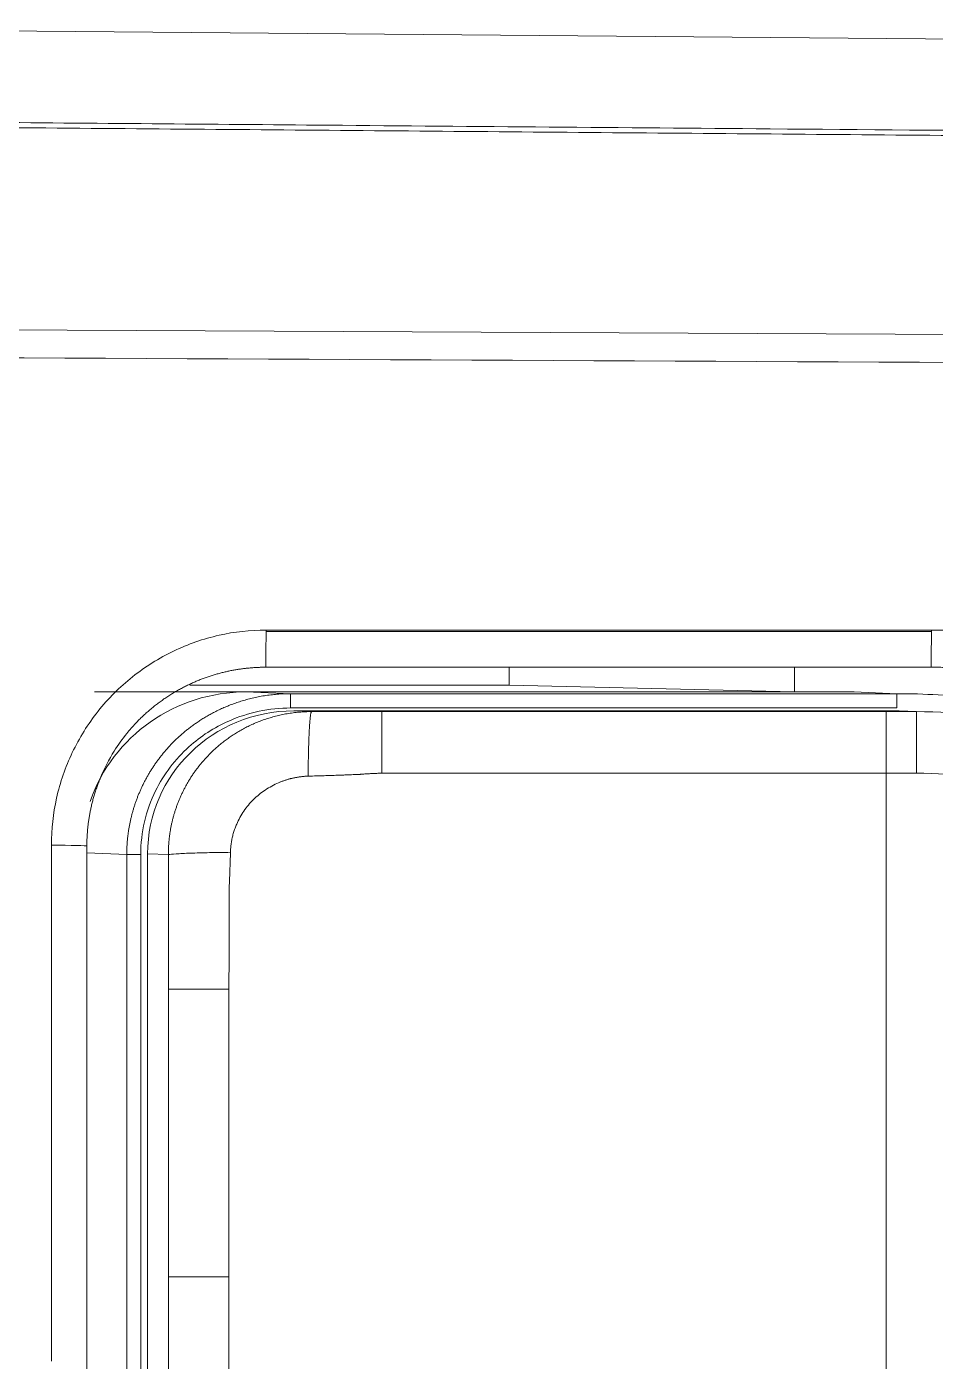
# Model space of a CAD drawing. Header units: millimetres. Extents: x 14183 to 14777, y -4239 to -3399.
# Drawn here: x 14382.534 to 14385.709, y -3481.862 to -3477.199 of the extents above; entities that cross this region are included whole.
import ezdxf

# ---------------------------------------------------------------- set-up
doc = ezdxf.new("R2010")
doc.units = ezdxf.units.MM
doc.header["$LTSCALE"] = 0.1
doc.layers.get('0').update_dxf_attribs({"lineweight": 15})

msp = doc.modelspace()

# ---------------------------------------------------------------- linework, layer by layer
at = {"linetype": 'Continuous', "lineweight": 18, "extrusion": (-1.22465e-16, -1, 0)}
for p, q in [((14390.9568, -3477.2877), (14380.8195, -3477.1992)), ((14385.6945, -3479.4373), (14383.3695, -3479.4373)), ((14384.2198, -3479.4998), (14384.2198, -3479.4373)), ((14385.2174, -3479.4373), (14385.2174, -3479.5233)), ((14383.1042, -3479.4998), (14384.2198, -3479.4998)), ((14385.2174, -3479.5233), (14384.2198, -3479.4998)), ((14382.7712, -3479.5233), (14383.3014, -3479.5233)), ((14383.3014, -3479.5233), (14385.2174, -3479.5233)), ((14385.426, -3479.5233), (14385.2174, -3479.5233)), ((14385.5749, -3479.5296), (14385.426, -3479.5233)), ((14385.5828, -3479.5898), (14383.4678, -3479.5898)), ((14385.6437, -3479.5923), (14385.5828, -3479.5898)), ((14382.7445, -3480.0623), (14382.7445, -3483.6623)), ((14382.9567, -3480.0888), (14382.9567, -3483.6357))]:
    msp.add_line(p, q, dxfattribs=at)
at = {"linetype": 'Continuous', "lineweight": 13, "extrusion": (-1.22465e-16, -1, 0)}
for p, q in [((14380.8195, -3478.25), (14389.9312, -3478.2944)), ((14385.6956, -3479.3123), (14383.3706, -3479.3123)), ((14383.3014, -3479.5233), (14383.4567, -3479.5296)), ((14385.5749, -3479.5296), (14383.4567, -3479.5296)), ((14383.4567, -3479.5796), (14383.4567, -3479.5296)), ((14383.4567, -3479.5796), (14385.5749, -3479.5796)), ((14383.4678, -3479.5898), (14383.5298, -3479.5923)), ((14382.6206, -3480.0589), (14382.6206, -3481.8623)), ((14382.884, -3480.0911), (14382.7445, -3480.0855)), ((14382.884, -3480.0911), (14382.9328, -3480.0911)), ((14382.884, -3480.0911), (14382.884, -3483.6334)), ((14382.9328, -3483.6334), (14382.9328, -3480.0911)), ((14383.0294, -3480.0917), (14382.9567, -3480.0888)), ((14383.0299, -3480.5625), (14383.0299, -3481.5673))]:
    msp.add_line(p, q, dxfattribs=at)
at = {"linetype": 'Continuous', "lineweight": 13}
for start_param, end_param in [(0, 1.570796), (1.570796, 1.609037)]:
    msp.add_ellipse((14383.3695, -3479.3123), major_axis=(0, -0.125), ratio=0.008733, start_param=start_param, end_param=end_param, dxfattribs=at)
at = {"linetype": 'Continuous', "lineweight": 18}
for centre, major_axis, ratio, start_param, end_param in [((14385.6945, -3479.3123), (0, 0.125), 0.008733, 4.712389, 4.750122), ((14383.3025, -3480.0858), (0.5757, -0.0232), 0.976259, 1.611995, 2.857135), ((14382.6195, -3480.0623), (0.125, 0), 0.026623, 0, 1.56207)]:
    msp.add_ellipse(centre, major_axis=major_axis, ratio=ratio, start_param=start_param, end_param=end_param, dxfattribs=at)
at = {"linetype": 'Continuous', "lineweight": 18, "extrusion": (0, 0, -1)}
msp.add_ellipse((14383.4688, -3480.0898), major_axis=(0.5117, -0.0206), ratio=0.976259, start_param=3.102324, end_param=4.67119, dxfattribs=at)
at = {"linetype": 'Continuous', "lineweight": 18}
for points, knots in [([(14380.8195, -3477.5205), (14381.0239, -3477.5222), (14381.5362, -3477.5264), (14382.4594, -3477.5341), (14383.6924, -3477.5443), (14385.2681, -3477.5573), (14387.2198, -3477.5734), (14389.1615, -3477.5894), (14390.4527, -3477.6001), (14390.9568, -3477.6043)], [0, 0, 0, 0, 0.060512, 0.151583, 0.273211, 0.425399, 0.61789, 0.850803, 1, 1, 1, 1]), ([(14383.3695, -3479.4373), (14383.3674, -3479.4373), (14383.3632, -3479.4373), (14383.3568, -3479.4374), (14383.3504, -3479.4375), (14383.344, -3479.4378), (14383.3376, -3479.4381), (14383.3311, -3479.4384), (14383.3246, -3479.4389), (14383.3181, -3479.4394), (14383.3115, -3479.4399), (14383.305, -3479.4406), (14383.2983, -3479.4413), (14383.2917, -3479.4421), (14383.285, -3479.443), (14383.2783, -3479.4439), (14383.2716, -3479.445), (14383.2649, -3479.4461), (14383.2581, -3479.4473), (14383.2513, -3479.4485), (14383.2445, -3479.4499), (14383.2377, -3479.4513), (14383.2309, -3479.4528), (14383.224, -3479.4544), (14383.2172, -3479.4561), (14383.2103, -3479.4579), (14383.2034, -3479.4597), (14383.1965, -3479.4617), (14383.1896, -3479.4637), (14383.1826, -3479.4658), (14383.1757, -3479.4681), (14383.1687, -3479.4704), (14383.1618, -3479.4728), (14383.1548, -3479.4753), (14383.1479, -3479.4778), (14383.1409, -3479.4805), (14383.134, -3479.4833), (14383.127, -3479.4862), (14383.1201, -3479.4892), (14383.1131, -3479.4922), (14383.1062, -3479.4954), (14383.0993, -3479.4987), (14383.0923, -3479.5021), (14383.0854, -3479.5055), (14383.0785, -3479.5091), (14383.0716, -3479.5128), (14383.0648, -3479.5166), (14383.0579, -3479.5204), (14383.0511, -3479.5244), (14383.0443, -3479.5285), (14383.0375, -3479.5327), (14383.0307, -3479.537), (14383.024, -3479.5414), (14383.0173, -3479.5459), (14383.0106, -3479.5505), (14383.004, -3479.5553), (14382.9974, -3479.5601), (14382.9908, -3479.565), (14382.9842, -3479.5701), (14382.9778, -3479.5752), (14382.9713, -3479.5805), (14382.9649, -3479.5859), (14382.9585, -3479.5913), (14382.9522, -3479.5969), (14382.9459, -3479.6026), (14382.9397, -3479.6084), (14382.9336, -3479.6143), (14382.9252, -3479.6226), (14382.9082, -3479.6401), (14382.8773, -3479.6755), (14382.8331, -3479.7372), (14382.8028, -3479.7959), (14382.7858, -3479.8386), (14382.7801, -3479.8542), (14382.7749, -3479.8696), (14382.7701, -3479.8848), (14382.7659, -3479.8998), (14382.7621, -3479.9147), (14382.7587, -3479.9294), (14382.7557, -3479.9438), (14382.7532, -3479.958), (14382.751, -3479.972), (14382.7491, -3479.9857), (14382.7476, -3479.9991), (14382.7464, -3480.0123), (14382.7455, -3480.0252), (14382.7449, -3480.0378), (14382.7445, -3480.0501), (14382.7445, -3480.0583), (14382.7445, -3480.0623)], [0, 0, 0, 0, 0.006421, 0.012878, 0.01937, 0.025898, 0.032462, 0.039061, 0.045695, 0.052365, 0.05907, 0.065812, 0.072588, 0.0794, 0.086248, 0.093131, 0.10005, 0.107004, 0.113994, 0.121019, 0.12808, 0.135177, 0.142309, 0.149477, 0.15668, 0.163918, 0.171193, 0.178503, 0.185848, 0.193229, 0.200645, 0.208098, 0.215585, 0.223108, 0.230667, 0.238262, 0.245892, 0.253557, 0.261258, 0.268995, 0.276767, 0.284575, 0.292418, 0.300297, 0.308212, 0.316162, 0.324148, 0.332169, 0.340226, 0.348318, 0.356446, 0.36461, 0.372809, 0.381044, 0.389314, 0.39762, 0.405962, 0.414339, 0.422752, 0.4312, 0.439684, 0.448204, 0.456759, 0.465349, 0.473976, 0.482638, 0.491335, 0.500068, 0.518432, 0.566219, 0.643404, 0.749947, 0.767116, 0.783978, 0.800532, 0.816779, 0.832718, 0.84835, 0.863674, 0.878691, 0.8934, 0.907801, 0.921895, 0.935681, 0.94916, 0.962331, 0.975195, 0.987751, 1, 1, 1, 1]), ([(14388.0602, -3481.3293), (14388.0588, -3481.3234), (14388.0429, -3481.2538), (14388.006, -3481.1204), (14387.9519, -3480.9727), (14387.9011, -3480.8553), (14387.8545, -3480.7576), (14387.7867, -3480.6328), (14387.693, -3480.4843), (14387.5676, -3480.3166), (14387.4346, -3480.1695), (14387.3083, -3480.0505), (14387.2046, -3479.9633), (14387.1015, -3479.8858), (14387, -3479.8175), (14386.9009, -3479.7576), (14386.8049, -3479.7056), (14386.7127, -3479.6606), (14386.6445, -3479.6308), (14386.5996, -3479.6125), (14386.5768, -3479.6034), (14386.5539, -3479.5946), (14386.5309, -3479.586), (14386.5079, -3479.5777), (14386.4848, -3479.5696), (14386.4617, -3479.5618), (14386.4386, -3479.5542), (14386.4155, -3479.5469), (14386.3923, -3479.5398), (14386.369, -3479.5329), (14386.3458, -3479.5263), (14386.3225, -3479.52), (14386.2992, -3479.5138), (14386.2759, -3479.508), (14386.2526, -3479.5023), (14386.2293, -3479.4969), (14386.2059, -3479.4918), (14386.1825, -3479.4868), (14386.1592, -3479.4822), (14386.1358, -3479.4777), (14386.1125, -3479.4735), (14386.0891, -3479.4695), (14386.0657, -3479.4658), (14386.0424, -3479.4623), (14386.019, -3479.459), (14385.9957, -3479.456), (14385.9724, -3479.4532), (14385.9491, -3479.4506), (14385.9258, -3479.4483), (14385.9025, -3479.4462), (14385.8793, -3479.4443), (14385.8561, -3479.4426), (14385.8329, -3479.4412), (14385.8097, -3479.44), (14385.7866, -3479.439), (14385.7635, -3479.4382), (14385.7405, -3479.4377), (14385.7175, -3479.4373), (14385.7021, -3479.4373), (14385.6945, -3479.4373)], [0, 0, 0, 0, 0.005596, 0.065412, 0.126836, 0.149641, 0.18273, 0.226099, 0.279748, 0.343673, 0.417871, 0.461291, 0.502701, 0.5421, 0.579489, 0.614866, 0.648233, 0.679589, 0.708935, 0.716466, 0.723984, 0.731489, 0.73898, 0.746459, 0.753925, 0.761378, 0.768817, 0.776244, 0.783657, 0.791058, 0.798445, 0.80582, 0.813181, 0.820529, 0.827865, 0.835187, 0.842496, 0.849792, 0.857075, 0.864345, 0.871602, 0.878846, 0.886077, 0.893295, 0.9005, 0.907692, 0.914871, 0.922036, 0.929189, 0.936329, 0.943455, 0.950569, 0.95767, 0.964757, 0.971832, 0.978893, 0.985942, 0.992978, 1, 1, 1, 1]), ([(14385.5749, -3479.5296), (14385.5749, -3479.5296), (14385.5749, -3479.5319), (14385.5749, -3479.5433), (14385.5749, -3479.561), (14385.5749, -3479.5737), (14385.5749, -3479.5796)], [0, 0, 0, 0, 0.249985, 0.49999, 0.749995, 1, 1, 1, 1]), ([(14385.5749, -3479.5296), (14385.6715, -3479.5296), (14385.8634, -3479.5416), (14386.1419, -3479.5919), (14386.3182, -3479.6446), (14386.4881, -3479.7058), (14386.57, -3479.7406), (14386.6956, -3479.8025), (14386.7417, -3479.8273), (14386.7865, -3479.8532)], [0, 0, 0, 0, 0.216943, 0.433887, 0.65083, 0.65083, 0.867773, 0.867773, 1, 1, 1, 1]), ([(14383.3295, -3479.6339), (14383.3295, -3479.6339), (14383.3324, -3479.6327), (14383.3383, -3479.6301), (14383.3473, -3479.6265), (14383.3565, -3479.6231), (14383.3657, -3479.6198), (14383.3751, -3479.6166), (14383.3846, -3479.6137), (14383.3943, -3479.6109), (14383.4041, -3479.6082), (14383.414, -3479.6058), (14383.424, -3479.6035), (14383.4341, -3479.6014), (14383.4443, -3479.5996), (14383.4547, -3479.5979), (14383.4651, -3479.5964), (14383.4757, -3479.5952), (14383.4864, -3479.5941), (14383.4971, -3479.5933), (14383.5079, -3479.5927), (14383.5189, -3479.5923), (14383.5262, -3479.5923), (14383.5298, -3479.5923)], [0, 0, 0, 0, 0.000021, 0.046669, 0.093669, 0.141022, 0.188727, 0.236785, 0.285195, 0.333958, 0.383073, 0.432542, 0.482363, 0.532538, 0.583065, 0.633946, 0.685179, 0.736766, 0.788706, 0.840999, 0.893646, 0.946646, 1, 1, 1, 1]), ([(14383.5298, -3479.5923), (14383.5709, -3479.5923), (14383.6222, -3479.5923), (14383.6837, -3479.5923), (14383.7245, -3479.5923), (14383.7551, -3479.5923), (14383.7755, -3479.5923)], [0, 0, 0, 0, 0.502076, 0.626707, 0.751338, 1, 1, 1, 1]), ([(14385.5376, -3479.5923), (14385.5376, -3479.5923), (14385.5376, -3479.5924), (14385.5376, -3479.5925), (14385.5376, -3479.5927), (14385.5376, -3479.5929), (14385.5376, -3479.5932), (14385.5376, -3479.5936), (14385.5376, -3479.594), (14385.5376, -3479.5945), (14385.5376, -3479.595), (14385.5376, -3479.5956), (14385.5376, -3479.5963), (14385.5376, -3479.597), (14385.5376, -3479.5978), (14385.5376, -3479.5986), (14385.5376, -3479.5995), (14385.5376, -3479.6004), (14385.5376, -3479.6014), (14385.5376, -3479.6025), (14385.5376, -3479.6036), (14385.5376, -3479.6048), (14385.5376, -3479.606), (14385.5376, -3479.6072), (14385.5376, -3479.6085), (14385.5376, -3479.6099), (14385.5376, -3479.6113), (14385.5376, -3479.6128), (14385.5376, -3479.6143), (14385.5376, -3479.6158), (14385.5376, -3479.6174), (14385.5376, -3479.6191), (14385.5376, -3479.6208), (14385.5376, -3479.6225), (14385.5376, -3479.6242), (14385.5376, -3479.6261), (14385.5375, -3479.6279), (14385.5375, -3479.6298), (14385.5375, -3479.6317), (14385.5375, -3479.6336), (14385.5375, -3479.6356), (14385.5375, -3479.6376), (14385.5375, -3479.6397), (14385.5375, -3479.6417), (14385.5375, -3479.6438), (14385.5375, -3479.6459), (14385.5375, -3479.6481), (14385.5375, -3479.6503), (14385.5375, -3479.6525), (14385.5375, -3479.6547), (14385.5375, -3479.6569), (14385.5375, -3479.6592), (14385.5375, -3479.6614), (14385.5375, -3479.6637), (14385.5375, -3479.666), (14385.5375, -3479.6683), (14385.5375, -3479.6707), (14385.5375, -3479.673), (14385.5375, -3479.6754), (14385.5375, -3479.6777), (14385.5375, -3479.6801), (14385.5375, -3479.6825), (14385.5375, -3479.6848), (14385.5375, -3479.6872), (14385.5375, -3479.6896), (14385.5375, -3479.692), (14385.5375, -3479.6944), (14385.5375, -3479.6968), (14385.5375, -3479.6992), (14385.5375, -3479.7016), (14385.5375, -3479.704), (14385.5375, -3479.7063), (14385.5375, -3479.7087), (14385.5375, -3479.7111), (14385.5375, -3479.7135), (14385.5375, -3479.7159), (14385.5375, -3479.7182), (14385.5375, -3479.7206), (14385.5375, -3479.7229), (14385.5376, -3479.7252), (14385.5376, -3479.7276), (14385.5376, -3479.7299), (14385.5376, -3479.7322), (14385.5376, -3479.7345), (14385.5376, -3479.7368), (14385.5376, -3479.739), (14385.5376, -3479.7413), (14385.5376, -3479.7435), (14385.5376, -3479.7458), (14385.5376, -3479.748), (14385.5376, -3479.7502), (14385.5376, -3479.7523), (14385.5376, -3479.7545), (14385.5376, -3479.7567), (14385.5376, -3479.7588), (14385.5376, -3479.7609), (14385.5376, -3479.763), (14385.5376, -3479.7651), (14385.5376, -3479.7672), (14385.5376, -3479.7692), (14385.5376, -3479.7712), (14385.5376, -3479.7732), (14385.5376, -3479.7752), (14385.5376, -3479.7772), (14385.5376, -3479.7791), (14385.5376, -3479.7811), (14385.5376, -3479.783), (14385.5376, -3479.7849), (14385.5376, -3479.7867), (14385.5376, -3479.7886), (14385.5376, -3479.7904), (14385.5376, -3479.7922), (14385.5376, -3479.794), (14385.5376, -3479.7958), (14385.5376, -3479.7975), (14385.5376, -3479.7993), (14385.5376, -3479.801), (14385.5376, -3479.8027), (14385.5376, -3479.8043), (14385.5376, -3479.806), (14385.5376, -3479.807), (14385.5376, -3479.8076)], [0, 0, 0, 0, 0.010853, 0.021713, 0.03258, 0.043451, 0.054324, 0.065199, 0.076073, 0.086945, 0.097813, 0.108675, 0.119529, 0.130374, 0.141208, 0.15203, 0.162837, 0.173628, 0.184402, 0.195156, 0.205889, 0.216599, 0.227285, 0.237946, 0.248578, 0.259182, 0.269755, 0.280296, 0.290803, 0.301275, 0.31171, 0.322108, 0.332465, 0.342782, 0.353057, 0.363288, 0.373473, 0.383613, 0.393705, 0.403749, 0.413742, 0.423685, 0.433575, 0.443412, 0.453195, 0.462923, 0.472593, 0.482207, 0.491762, 0.501258, 0.510694, 0.520069, 0.529383, 0.538634, 0.547821, 0.556945, 0.566004, 0.574998, 0.583925, 0.592787, 0.601581, 0.610308, 0.618967, 0.627557, 0.636078, 0.64453, 0.652912, 0.661224, 0.669466, 0.677637, 0.685737, 0.693766, 0.701723, 0.709609, 0.717422, 0.725164, 0.732834, 0.740432, 0.747957, 0.75541, 0.762791, 0.770099, 0.777335, 0.784498, 0.791589, 0.798608, 0.805554, 0.812429, 0.819231, 0.825961, 0.832619, 0.839206, 0.845721, 0.852165, 0.858537, 0.864839, 0.871069, 0.877229, 0.883319, 0.889338, 0.895287, 0.901167, 0.906977, 0.912718, 0.91839, 0.923993, 0.929528, 0.934995, 0.940393, 0.945725, 0.950989, 0.956186, 0.961317, 0.966381, 0.971379, 0.976312, 0.981179, 0.985981, 0.990718, 0.995391, 1, 1, 1, 1]), ([(14385.5376, -3481.8623), (14385.5376, -3481.8518), (14385.5376, -3481.8309), (14385.5376, -3481.7995), (14385.5376, -3481.7681), (14385.5376, -3481.7367), (14385.5376, -3481.7053), (14385.5376, -3481.674), (14385.5376, -3481.6426), (14385.5376, -3481.6113), (14385.5376, -3481.5799), (14385.5376, -3481.5486), (14385.5376, -3481.5173), (14385.5376, -3481.486), (14385.5376, -3481.4547), (14385.5376, -3481.4234), (14385.5376, -3481.3921), (14385.5376, -3481.3608), (14385.5376, -3481.3295), (14385.5376, -3481.2983), (14385.5376, -3481.267), (14385.5376, -3481.2358), (14385.5376, -3481.2046), (14385.5376, -3481.1733), (14385.5376, -3481.1421), (14385.5376, -3481.1109), (14385.5376, -3481.0797), (14385.5376, -3481.0485), (14385.5376, -3481.0173), (14385.5376, -3480.9861), (14385.5376, -3480.955), (14385.5376, -3480.9238), (14385.5376, -3480.8927), (14385.5376, -3480.8615), (14385.5376, -3480.8304), (14385.5376, -3480.7992), (14385.5376, -3480.7681), (14385.5376, -3480.737), (14385.5376, -3480.7059), (14385.5376, -3480.6748), (14385.5376, -3480.6437), (14385.5376, -3480.6127), (14385.5376, -3480.5816), (14385.5376, -3480.5505), (14385.5376, -3480.5195), (14385.5376, -3480.4884), (14385.5376, -3480.4574), (14385.5376, -3480.4264), (14385.5376, -3480.3954), (14385.5376, -3480.3643), (14385.5376, -3480.3333), (14385.5376, -3480.3023), (14385.5376, -3480.2714), (14385.5376, -3480.2404), (14385.5376, -3480.2094), (14385.5376, -3480.1785), (14385.5376, -3480.1475), (14385.5376, -3480.1166), (14385.5376, -3480.0856), (14385.5376, -3480.0547), (14385.5376, -3480.0238), (14385.5376, -3479.9929), (14385.5376, -3479.962), (14385.5376, -3479.9311), (14385.5376, -3479.9002), (14385.5376, -3479.8693), (14385.5376, -3479.8385), (14385.5376, -3479.8179), (14385.5376, -3479.8076)], [0, 0, 0, 0, 0.015235, 0.030465, 0.045692, 0.060915, 0.076134, 0.091349, 0.106561, 0.121769, 0.136973, 0.152174, 0.167372, 0.182567, 0.197758, 0.212946, 0.228131, 0.243313, 0.258492, 0.273668, 0.288841, 0.304011, 0.319179, 0.334344, 0.349507, 0.364667, 0.379824, 0.394979, 0.410132, 0.425283, 0.440431, 0.455578, 0.470722, 0.485864, 0.501005, 0.516143, 0.53128, 0.546415, 0.561548, 0.57668, 0.59181, 0.606939, 0.622066, 0.637192, 0.652317, 0.667441, 0.682563, 0.697685, 0.712805, 0.727925, 0.743044, 0.758162, 0.773279, 0.788396, 0.803513, 0.818629, 0.833745, 0.84886, 0.863976, 0.879091, 0.894205, 0.909319, 0.924433, 0.939546, 0.954658, 0.969771, 0.984884, 1, 1, 1, 1]), ([(14383.2412, -3481.5673), (14383.2412, -3481.6481), (14383.2412, -3481.729), (14383.2412, -3481.8906), (14383.2412, -3481.9715), (14383.2412, -3482.1331), (14383.2412, -3482.2139), (14383.2412, -3482.3756), (14383.2412, -3482.4564), (14383.2412, -3482.6989), (14383.2412, -3482.8606), (14383.2412, -3483.1031), (14383.2411, -3483.1839), (14383.2411, -3483.3456), (14383.2411, -3483.4264), (14383.2412, -3483.5072)], [0, 0, 0, 0, 0.125, 0.125, 0.25, 0.25, 0.375, 0.375, 0.5, 0.5, 0.75, 0.75, 0.875, 0.875, 1, 1, 1, 1])]:
    msp.add_open_spline(points, degree=3, knots=knots, dxfattribs=at)
for points, degree in [([(14390.9568, -3477.6224), (14380.8195, -3477.5383)], 1), ([(14383.3706, -3479.3075), (14383.3149, -3479.3075), (14383.2059, -3479.3192), (14383.0447, -3479.3751), (14382.8998, -3479.4658), (14382.7785, -3479.5872), (14382.6879, -3479.7326), (14382.6324, -3479.8937), (14382.6206, -3480.0031), (14382.6206, -3480.0589)], 3), ([(14385.6437, -3479.5923), (14385.7953, -3479.5923), (14385.9467, -3479.6076), (14386.0939, -3479.6363)], 3), ([(14386.0523, -3479.848), (14385.9178, -3479.8217), (14385.7807, -3479.8078), (14385.6437, -3479.8077)], 3)]:
    msp.add_open_spline(points, degree=degree, dxfattribs=at)
at = {"linetype": 'Continuous', "lineweight": 13}
for points, degree in [([(14389.9194, -3478.3926), (14386.8861, -3478.3778), (14383.8528, -3478.363), (14380.8195, -3478.3482)], 3), ([(14383.3706, -3479.3075), (14384.1456, -3479.3075), (14384.9206, -3479.3076), (14385.6956, -3479.3076)], 3), ([(14383.7755, -3479.5923), (14385.5376, -3479.5923)], 1), ([(14385.5376, -3479.5923), (14385.573, -3479.5923), (14385.6083, -3479.5923), (14385.6437, -3479.5923)], 3), ([(14383.7755, -3479.8076), (14383.7716, -3479.8076), (14383.7678, -3479.8077), (14383.7639, -3479.8078)], 3)]:
    msp.add_open_spline(points, degree=degree, dxfattribs=at)
for points, knots in [([(14385.6956, -3479.3123), (14385.6956, -3479.3259), (14385.6955, -3479.3569), (14385.6953, -3479.4017), (14385.6949, -3479.4317), (14385.6946, -3479.4373), (14385.6945, -3479.4373)], [0, 0, 0, 0, 0.229999, 0.486666, 0.743333, 1, 1, 1, 1]), ([(14385.6956, -3479.3076), (14385.6997, -3479.3076), (14385.7081, -3479.3076), (14385.7206, -3479.3077), (14385.7331, -3479.3079), (14385.7457, -3479.3081), (14385.7582, -3479.3084), (14385.7707, -3479.3087), (14385.7832, -3479.3091), (14385.7957, -3479.3096), (14385.8082, -3479.3101), (14385.8207, -3479.3107), (14385.8332, -3479.3113), (14385.8456, -3479.312), (14385.8581, -3479.3128), (14385.8706, -3479.3136), (14385.883, -3479.3145), (14385.8955, -3479.3155), (14385.9079, -3479.3165), (14385.9204, -3479.3175), (14385.9328, -3479.3187), (14385.9453, -3479.3199), (14385.9577, -3479.3211), (14385.9701, -3479.3225), (14385.9826, -3479.3238), (14385.995, -3479.3253), (14386.0074, -3479.3268), (14386.0198, -3479.3283), (14386.0322, -3479.33), (14386.0446, -3479.3317), (14386.057, -3479.3334), (14386.0694, -3479.3352), (14386.0818, -3479.3371), (14386.0941, -3479.339), (14386.1065, -3479.341), (14386.1189, -3479.3431), (14386.1313, -3479.3452), (14386.1436, -3479.3474), (14386.156, -3479.3496), (14386.1683, -3479.3519), (14386.1807, -3479.3543), (14386.2299, -3479.3639), (14386.3154, -3479.3831), (14386.4361, -3479.4165), (14386.5549, -3479.4559), (14386.6717, -3479.501), (14386.7861, -3479.5518), (14386.8978, -3479.6082), (14387.0067, -3479.6701), (14387.1244, -3479.7448), (14387.249, -3479.8342), (14387.3781, -3479.9403), (14387.4999, -3480.0545), (14387.6139, -3480.1764), (14387.7198, -3480.3057), (14387.809, -3480.4306), (14387.8836, -3480.5486), (14387.9454, -3480.6577), (14388.0017, -3480.7696), (14388.0524, -3480.8841), (14388.0974, -3481.001), (14388.124, -3481.0818), (14388.1365, -3481.1233), (14388.137, -3481.1249)], [0, 0, 0, 0, 0.003843, 0.007685, 0.011526, 0.015365, 0.019203, 0.023041, 0.026877, 0.030712, 0.034546, 0.03838, 0.042213, 0.046046, 0.049878, 0.05371, 0.057542, 0.061374, 0.065205, 0.069037, 0.072869, 0.076701, 0.080533, 0.084366, 0.088199, 0.092033, 0.095867, 0.099703, 0.103539, 0.107376, 0.111214, 0.115054, 0.118894, 0.122737, 0.12658, 0.130425, 0.134272, 0.13812, 0.14197, 0.145822, 0.149677, 0.153533, 0.191967, 0.230307, 0.268645, 0.307077, 0.345435, 0.383756, 0.422135, 0.460664, 0.511984, 0.563122, 0.614299, 0.665435, 0.716592, 0.767989, 0.806545, 0.844962, 0.883333, 0.921749, 0.960138, 0.998505, 1, 1, 1, 1]), ([(14382.884, -3480.0911), (14382.884, -3480.0892), (14382.884, -3480.0853), (14382.8841, -3480.0795), (14382.8842, -3480.0737), (14382.8845, -3480.0679), (14382.8847, -3480.062), (14382.8851, -3480.0562), (14382.8855, -3480.0504), (14382.8859, -3480.0445), (14382.8865, -3480.0387), (14382.8871, -3480.0328), (14382.8877, -3480.0269), (14382.8884, -3480.0211), (14382.8892, -3480.0152), (14382.8901, -3480.0093), (14382.891, -3480.0035), (14382.892, -3479.9976), (14382.893, -3479.9917), (14382.8941, -3479.9859), (14382.8953, -3479.98), (14382.8966, -3479.9741), (14382.8979, -3479.9683), (14382.8992, -3479.9624), (14382.9007, -3479.9565), (14382.9022, -3479.9507), (14382.9038, -3479.9449), (14382.9054, -3479.939), (14382.9071, -3479.9332), (14382.9089, -3479.9274), (14382.9107, -3479.9216), (14382.9126, -3479.9158), (14382.9146, -3479.91), (14382.9167, -3479.9042), (14382.9188, -3479.8984), (14382.9209, -3479.8927), (14382.9232, -3479.8869), (14382.9255, -3479.8812), (14382.9279, -3479.8755), (14382.9303, -3479.8698), (14382.9329, -3479.8641), (14382.9354, -3479.8585), (14382.9381, -3479.8529), (14382.9408, -3479.8472), (14382.9436, -3479.8416), (14382.9465, -3479.8361), (14382.9494, -3479.8305), (14382.9524, -3479.825), (14382.9554, -3479.8195), (14382.9586, -3479.814), (14382.9618, -3479.8086), (14382.965, -3479.8031), (14382.9684, -3479.7977), (14382.9718, -3479.7924), (14382.9752, -3479.787), (14382.9787, -3479.7817), (14382.9823, -3479.7764), (14382.986, -3479.7712), (14382.9897, -3479.7659), (14382.9935, -3479.7608), (14382.9974, -3479.7556), (14383.0013, -3479.7505), (14383.0053, -3479.7454), (14383.0094, -3479.7404), (14383.0135, -3479.7354), (14383.0177, -3479.7304), (14383.022, -3479.7255), (14383.0263, -3479.7206), (14383.0307, -3479.7158), (14383.0351, -3479.711), (14383.0396, -3479.7062), (14383.0442, -3479.7015), (14383.0489, -3479.6968), (14383.0536, -3479.6922), (14383.0583, -3479.6876), (14383.0631, -3479.6831), (14383.068, -3479.6786), (14383.073, -3479.6742), (14383.078, -3479.6698), (14383.0832, -3479.6654), (14383.0885, -3479.6609), (14383.094, -3479.6565), (14383.0996, -3479.652), (14383.1054, -3479.6476), (14383.1113, -3479.6431), (14383.1174, -3479.6387), (14383.1236, -3479.6343), (14383.13, -3479.6299), (14383.1365, -3479.6255), (14383.1433, -3479.6211), (14383.1501, -3479.6168), (14383.1572, -3479.6125), (14383.1644, -3479.6082), (14383.1717, -3479.604), (14383.1792, -3479.5999), (14383.1869, -3479.5958), (14383.1948, -3479.5917), (14383.2028, -3479.5877), (14383.211, -3479.5839), (14383.2194, -3479.58), (14383.2279, -3479.5763), (14383.2366, -3479.5727), (14383.2455, -3479.5691), (14383.2546, -3479.5657), (14383.2638, -3479.5624), (14383.2732, -3479.5592), (14383.2827, -3479.5561), (14383.2924, -3479.5532), (14383.3023, -3479.5504), (14383.3123, -3479.5477), (14383.3225, -3479.5452), (14383.3329, -3479.5428), (14383.3434, -3479.5406), (14383.3541, -3479.5386), (14383.3649, -3479.5368), (14383.3759, -3479.5352), (14383.3871, -3479.5337), (14383.3983, -3479.5325), (14383.4098, -3479.5314), (14383.4213, -3479.5306), (14383.433, -3479.53), (14383.4448, -3479.5296), (14383.4527, -3479.5296), (14383.4567, -3479.5296)], [0, 0, 0, 0, 0.006503, 0.013018, 0.019545, 0.026083, 0.032633, 0.039195, 0.045768, 0.052353, 0.05895, 0.065559, 0.07218, 0.078813, 0.085458, 0.092115, 0.098784, 0.105465, 0.112158, 0.118863, 0.12558, 0.13231, 0.139052, 0.145806, 0.152572, 0.15935, 0.166141, 0.172945, 0.17976, 0.186588, 0.193429, 0.200282, 0.207148, 0.214026, 0.220916, 0.22782, 0.234736, 0.241664, 0.248605, 0.255559, 0.262526, 0.269505, 0.276498, 0.283503, 0.290521, 0.297551, 0.304595, 0.311652, 0.318721, 0.325804, 0.332899, 0.340008, 0.347129, 0.354264, 0.361412, 0.368573, 0.375747, 0.382934, 0.390134, 0.397348, 0.404575, 0.411815, 0.419069, 0.426335, 0.433616, 0.440909, 0.448216, 0.455536, 0.46287, 0.470217, 0.477578, 0.484952, 0.49234, 0.499742, 0.507157, 0.514585, 0.522027, 0.529407, 0.53692, 0.544567, 0.552347, 0.560261, 0.568309, 0.57649, 0.584805, 0.593253, 0.601835, 0.610551, 0.619401, 0.628384, 0.637502, 0.646753, 0.656138, 0.665657, 0.675309, 0.685096, 0.695017, 0.705071, 0.71526, 0.725582, 0.736038, 0.746629, 0.757353, 0.768212, 0.779204, 0.790331, 0.801591, 0.812986, 0.824515, 0.836177, 0.847974, 0.859905, 0.87197, 0.88417, 0.896503, 0.908971, 0.921572, 0.934308, 0.947178, 0.960182, 0.973321, 0.986593, 1, 1, 1, 1]), ([(14383.4567, -3479.5796), (14383.3826, -3479.5796), (14383.2527, -3479.6068), (14383.0874, -3479.7137), (14382.9659, -3479.8732), (14382.9328, -3480.0144), (14382.9328, -3480.0911)], [0, 0, 0, 0, 0.273648, 0.478852, 0.717049, 1, 1, 1, 1]), ([(14383.7755, -3479.8076), (14383.7755, -3479.7806), (14383.7755, -3479.7526), (14383.7755, -3479.6996), (14383.7755, -3479.6499), (14383.7755, -3479.6021), (14383.7755, -3479.5926), (14383.7755, -3479.5923)], [0, 0, 0, 0, 0.25, 0.25, 0.5, 0.75, 1, 1, 1, 1]), ([(14383.0294, -3480.0917), (14383.0294, -3480.0898), (14383.0294, -3480.086), (14383.0294, -3480.0802), (14383.0296, -3480.0744), (14383.0298, -3480.0686), (14383.0301, -3480.0628), (14383.0305, -3480.057), (14383.0309, -3480.0512), (14383.0314, -3480.0453), (14383.032, -3480.0395), (14383.0326, -3480.0337), (14383.0333, -3480.0279), (14383.0341, -3480.022), (14383.0349, -3480.0162), (14383.0358, -3480.0104), (14383.0368, -3480.0045), (14383.0379, -3479.9987), (14383.039, -3479.9929), (14383.0402, -3479.9871), (14383.0415, -3479.9813), (14383.0428, -3479.9755), (14383.0443, -3479.9697), (14383.0458, -3479.9639), (14383.0473, -3479.9581), (14383.049, -3479.9523), (14383.0507, -3479.9465), (14383.0524, -3479.9408), (14383.0543, -3479.9351), (14383.0562, -3479.9293), (14383.0582, -3479.9236), (14383.0603, -3479.9179), (14383.0624, -3479.9122), (14383.0646, -3479.9066), (14383.0669, -3479.9009), (14383.0693, -3479.8953), (14383.0717, -3479.8897), (14383.0742, -3479.8841), (14383.0768, -3479.8786), (14383.0795, -3479.873), (14383.0822, -3479.8675), (14383.085, -3479.862), (14383.0879, -3479.8566), (14383.0908, -3479.8511), (14383.0938, -3479.8457), (14383.0969, -3479.8403), (14383.1001, -3479.835), (14383.1033, -3479.8297), (14383.1066, -3479.8244), (14383.11, -3479.8192), (14383.1135, -3479.8139), (14383.117, -3479.8088), (14383.1206, -3479.8036), (14383.1242, -3479.7985), (14383.128, -3479.7934), (14383.1318, -3479.7884), (14383.1356, -3479.7834), (14383.1396, -3479.7785), (14383.1436, -3479.7736), (14383.1476, -3479.7687), (14383.1518, -3479.7639), (14383.156, -3479.7591), (14383.1603, -3479.7544), (14383.1646, -3479.7497), (14383.1691, -3479.7451), (14383.1735, -3479.7405), (14383.1781, -3479.736), (14383.1831, -3479.7311), (14383.1887, -3479.7259), (14383.1947, -3479.7203), (14383.201, -3479.7148), (14383.2074, -3479.7094), (14383.2139, -3479.704), (14383.2206, -3479.6987), (14383.2274, -3479.6934), (14383.2344, -3479.6883), (14383.2415, -3479.6832), (14383.2488, -3479.6782), (14383.2562, -3479.6733), (14383.2638, -3479.6684), (14383.2715, -3479.6637), (14383.2793, -3479.6591), (14383.2873, -3479.6546), (14383.2955, -3479.6502), (14383.3038, -3479.6459), (14383.3122, -3479.6418), (14383.3208, -3479.6378), (14383.3265, -3479.6352), (14383.3295, -3479.6339)], [0, 0, 0, 0, 0.009946, 0.019909, 0.029889, 0.039886, 0.0499, 0.059931, 0.069979, 0.080044, 0.090126, 0.100225, 0.110341, 0.120475, 0.130625, 0.140793, 0.150978, 0.16118, 0.1714, 0.181637, 0.191891, 0.202163, 0.212452, 0.222758, 0.233082, 0.243424, 0.253783, 0.264159, 0.274553, 0.284965, 0.295394, 0.305841, 0.316306, 0.326788, 0.337288, 0.347806, 0.358342, 0.368895, 0.379467, 0.390056, 0.400663, 0.411288, 0.421931, 0.432592, 0.44327, 0.453967, 0.464682, 0.475415, 0.486166, 0.496935, 0.507723, 0.518528, 0.529352, 0.540193, 0.551053, 0.561932, 0.572828, 0.583743, 0.594676, 0.605628, 0.616598, 0.627586, 0.638593, 0.649618, 0.660662, 0.671724, 0.682804, 0.693903, 0.70802, 0.722262, 0.736629, 0.751121, 0.765737, 0.780479, 0.795346, 0.810337, 0.825454, 0.840696, 0.856064, 0.871556, 0.887174, 0.902917, 0.918785, 0.934779, 0.950898, 0.967142, 0.983512, 1, 1, 1, 1]), ([(14383.5178, -3479.8178), (14383.5163, -3479.8178), (14383.5133, -3479.818), (14383.5089, -3479.8182), (14383.5044, -3479.8185), (14383.5, -3479.8189), (14383.4956, -3479.8194), (14383.4912, -3479.8199), (14383.4868, -3479.8205), (14383.4824, -3479.8212), (14383.4781, -3479.8219), (14383.4737, -3479.8227), (14383.4694, -3479.8235), (14383.4651, -3479.8245), (14383.4608, -3479.8255), (14383.4565, -3479.8265), (14383.4523, -3479.8276), (14383.448, -3479.8288), (14383.4438, -3479.8301), (14383.4396, -3479.8314), (14383.4354, -3479.8328), (14383.4312, -3479.8343), (14383.4271, -3479.8358), (14383.4229, -3479.8374), (14383.4188, -3479.839), (14383.4077, -3479.8437), (14383.3903, -3479.852), (14383.3675, -3479.8658), (14383.3462, -3479.8815), (14383.3266, -3479.8991), (14383.3087, -3479.9184), (14383.2929, -3479.9393), (14383.2792, -3479.9616), (14383.2704, -3479.9797), (14383.265, -3479.9926), (14383.2622, -3480), (14383.2596, -3480.0075), (14383.2573, -3480.0149), (14383.2551, -3480.0224), (14383.2532, -3480.03), (14383.2515, -3480.0376), (14383.2501, -3480.0452), (14383.2489, -3480.0528), (14383.2479, -3480.0605), (14383.2471, -3480.0683), (14383.2466, -3480.076), (14383.2464, -3480.0812), (14383.2463, -3480.0839)], [0, 0, 0, 0, 0.010716, 0.021403, 0.032062, 0.042696, 0.053307, 0.063898, 0.074472, 0.08503, 0.095576, 0.106112, 0.11664, 0.127163, 0.137684, 0.148205, 0.158728, 0.169257, 0.179793, 0.190339, 0.200899, 0.211473, 0.222066, 0.232678, 0.243314, 0.253975, 0.318316, 0.381649, 0.444529, 0.507526, 0.570367, 0.63259, 0.694784, 0.757537, 0.776524, 0.795396, 0.814168, 0.832858, 0.85148, 0.870051, 0.888587, 0.907105, 0.925622, 0.944153, 0.962715, 0.981326, 1, 1, 1, 1]), ([(14383.7639, -3479.8078), (14383.762, -3479.8078), (14383.7582, -3479.808), (14383.7525, -3479.8082), (14383.7468, -3479.8084), (14383.7411, -3479.8087), (14383.7354, -3479.809), (14383.7297, -3479.8093), (14383.724, -3479.8097), (14383.7183, -3479.81), (14383.7126, -3479.8104), (14383.7069, -3479.8109), (14383.7024, -3479.8113), (14383.6986, -3479.8115), (14383.6948, -3479.8117), (14383.6895, -3479.8119), (14383.6826, -3479.8122), (14383.6741, -3479.8126), (14383.664, -3479.813), (14383.6523, -3479.8134), (14383.6376, -3479.814), (14383.6194, -3479.8147), (14383.5975, -3479.8154), (14383.5732, -3479.8162), (14383.5463, -3479.817), (14383.5276, -3479.8175), (14383.5178, -3479.8178)], [0, 0, 0, 0, 0.023147, 0.046296, 0.069446, 0.092597, 0.115752, 0.138909, 0.16207, 0.185235, 0.208404, 0.231579, 0.254758, 0.263485, 0.278662, 0.300289, 0.328366, 0.362893, 0.403871, 0.451297, 0.505173, 0.58389, 0.672728, 0.771689, 0.880777, 1, 1, 1, 1]), ([(14385.5376, -3479.8076), (14385.4642, -3479.8076), (14385.3908, -3479.8076), (14385.2439, -3479.8076), (14385.1705, -3479.8076), (14384.9502, -3479.8076), (14384.8034, -3479.8076), (14384.5831, -3479.8076), (14384.5097, -3479.8076), (14384.3996, -3479.8076), (14384.3628, -3479.8076), (14384.2894, -3479.8076), (14384.2527, -3479.8076), (14384.1793, -3479.8076), (14384.1426, -3479.8076), (14384.0692, -3479.8076), (14384.0325, -3479.8076), (14383.959, -3479.8076), (14383.9223, -3479.8076), (14383.8489, -3479.8076), (14383.8122, -3479.8076), (14383.7755, -3479.8076)], [0, 0, 0, 0, 0.125, 0.125, 0.25, 0.25, 0.5, 0.5, 0.625, 0.625, 0.6875, 0.6875, 0.75, 0.75, 0.8125, 0.8125, 0.875, 0.875, 0.9375, 0.9375, 1, 1, 1, 1]), ([(14385.6437, -3479.8077), (14385.6348, -3479.8077), (14385.6171, -3479.8077), (14385.5906, -3479.8076), (14385.5641, -3479.8076), (14385.5465, -3479.8076), (14385.5376, -3479.8076)], [0, 0, 0, 0, 0.250179, 0.500186, 0.750101, 1, 1, 1, 1]), ([(14383.2463, -3480.0839), (14383.2222, -3480.0841), (14383.1724, -3480.0849), (14383.1037, -3480.0868), (14383.0527, -3480.0892), (14383.0346, -3480.0909), (14383.0294, -3480.0917)], [0, 0, 0, 0, 0.249533, 0.499719, 0.749905, 1, 1, 1, 1]), ([(14383.0299, -3480.5625), (14383.0299, -3480.523), (14383.0299, -3480.4636), (14383.0299, -3480.3845), (14383.0299, -3480.335), (14383.0299, -3480.2955), (14383.0299, -3480.2708), (14383.0299, -3480.2511), (14383.0299, -3480.2364), (14383.0299, -3480.2216), (14383.0298, -3480.207), (14383.0298, -3480.1925), (14383.0298, -3480.1733), (14383.0297, -3480.1493), (14383.0295, -3480.1205), (14383.0294, -3480.1013), (14383.0294, -3480.0917)], [0, 0, 0, 0, 0.252087, 0.37813, 0.504174, 0.5672, 0.630225, 0.661495, 0.692765, 0.724035, 0.755305, 0.785892, 0.816479, 0.877652, 0.938826, 1, 1, 1, 1]), ([(14383.2463, -3480.0839), (14383.2462, -3480.0883), (14383.246, -3480.0973), (14383.2456, -3480.1107), (14383.2452, -3480.1241), (14383.2447, -3480.1375), (14383.2442, -3480.1509), (14383.2437, -3480.1643), (14383.2432, -3480.1777), (14383.2426, -3480.1911), (14383.242, -3480.2045), (14383.2416, -3480.2134), (14383.2414, -3480.2179)], [0, 0, 0, 0, 0.100142, 0.200247, 0.300318, 0.400356, 0.500364, 0.600343, 0.700295, 0.800221, 0.900122, 1, 1, 1, 1]), ([(14383.2414, -3480.2179), (14383.2414, -3480.2466), (14383.2413, -3480.2753), (14383.2413, -3480.3328), (14383.2413, -3480.3615), (14383.2413, -3480.4189), (14383.2413, -3480.4477), (14383.2412, -3480.5051), (14383.2412, -3480.5338), (14383.2412, -3480.5625)], [0, 0, 0, 0, 0.25, 0.25, 0.5, 0.5, 0.75, 0.75, 1, 1, 1, 1]), ([(14383.2412, -3480.5625), (14383.216, -3480.5625), (14383.1913, -3480.5625), (14383.1451, -3480.5625), (14383.1237, -3480.5625), (14383.0862, -3480.5625), (14383.0701, -3480.5625), (14383.0447, -3480.5625), (14383.0354, -3480.5625), (14383.0299, -3480.5625)], [0, 0, 0, 0, 0.25, 0.25, 0.5, 0.5, 0.75, 0.75, 1, 1, 1, 1]), ([(14383.2412, -3480.5625), (14383.2412, -3480.6463), (14383.2412, -3480.73), (14383.2412, -3480.8975), (14383.2412, -3480.9812), (14383.2412, -3481.2324), (14383.2412, -3481.3998), (14383.2412, -3481.5673)], [0, 0, 0, 0, 0.25, 0.25, 0.5, 0.5, 1, 1, 1, 1]), ([(14383.2412, -3481.5673), (14383.2175, -3481.5673), (14383.1931, -3481.5673), (14383.1466, -3481.5673), (14383.1244, -3481.5673), (14383.0857, -3481.5673), (14383.0692, -3481.5673), (14383.0439, -3481.5673), (14383.035, -3481.5673), (14383.0299, -3481.5673)], [0, 0, 0, 0, 0.25, 0.25, 0.5, 0.5, 0.75, 0.75, 1, 1, 1, 1]), ([(14383.0299, -3481.5673), (14383.0299, -3481.7398), (14383.0299, -3482.0847), (14383.0299, -3482.5158), (14383.0299, -3482.8607), (14383.0299, -3483.0763), (14383.0299, -3483.2487), (14383.0299, -3483.3457), (14383.0299, -3483.4104), (14383.0299, -3483.4428), (14383.0299, -3483.4751), (14383.0299, -3483.4966), (14383.0299, -3483.5074)], [0, 0, 0, 0, 0.266662, 0.533323, 0.666658, 0.799994, 0.866663, 0.933333, 0.950002, 0.966671, 0.983335, 1, 1, 1, 1]), ([(14385.5375, -3483.917), (14385.5375, -3483.9066), (14385.5375, -3483.8859), (14385.5375, -3483.8548), (14385.5375, -3483.8238), (14385.5375, -3483.7927), (14385.5375, -3483.7616), (14385.5375, -3483.7305), (14385.5375, -3483.6995), (14385.5375, -3483.6684), (14385.5375, -3483.6373), (14385.5375, -3483.6062), (14385.5375, -3483.5751), (14385.5375, -3483.544), (14385.5375, -3483.513), (14385.5375, -3483.4819), (14385.5375, -3483.4508), (14385.5375, -3483.4197), (14385.5375, -3483.3886), (14385.5376, -3483.3575), (14385.5376, -3483.3264), (14385.5376, -3483.2953), (14385.5376, -3483.2642), (14385.5376, -3483.233), (14385.5376, -3483.2019), (14385.5376, -3483.1708), (14385.5376, -3483.1397), (14385.5376, -3483.1086), (14385.5376, -3483.0775), (14385.5376, -3483.0464), (14385.5376, -3483.0152), (14385.5376, -3482.9841), (14385.5376, -3482.953), (14385.5376, -3482.9218), (14385.5376, -3482.8907), (14385.5376, -3482.8596), (14385.5376, -3482.8284), (14385.5376, -3482.7973), (14385.5376, -3482.7662), (14385.5376, -3482.735), (14385.5376, -3482.7039), (14385.5376, -3482.6727), (14385.5376, -3482.6416), (14385.5376, -3482.6104), (14385.5376, -3482.5793), (14385.5376, -3482.5481), (14385.5376, -3482.517), (14385.5376, -3482.4858), (14385.5376, -3482.4547), (14385.5376, -3482.4235), (14385.5376, -3482.3923), (14385.5376, -3482.3612), (14385.5376, -3482.33), (14385.5376, -3482.2988), (14385.5376, -3482.2677), (14385.5376, -3482.2365), (14385.5376, -3482.2053), (14385.5376, -3482.1741), (14385.5376, -3482.143), (14385.5376, -3482.1118), (14385.5376, -3482.0806), (14385.5376, -3482.0494), (14385.5376, -3482.0182), (14385.5376, -3481.987), (14385.5376, -3481.9559), (14385.5376, -3481.9247), (14385.5376, -3481.8935), (14385.5376, -3481.8727), (14385.5376, -3481.8623)], [0, 0, 0, 0, 0.015215, 0.030426, 0.045634, 0.060839, 0.076042, 0.091241, 0.106438, 0.121632, 0.136823, 0.152011, 0.167196, 0.182377, 0.197556, 0.212732, 0.227906, 0.243077, 0.258245, 0.273411, 0.288575, 0.303737, 0.318897, 0.334055, 0.34921, 0.364364, 0.379516, 0.394666, 0.409815, 0.424962, 0.440107, 0.455251, 0.470393, 0.485534, 0.500674, 0.515813, 0.53095, 0.546087, 0.561222, 0.576356, 0.59149, 0.606623, 0.621754, 0.636886, 0.652016, 0.667146, 0.682276, 0.697405, 0.712534, 0.727662, 0.74279, 0.757918, 0.773046, 0.788174, 0.803302, 0.81843, 0.833559, 0.848687, 0.863816, 0.878945, 0.894075, 0.909205, 0.924336, 0.939467, 0.954599, 0.969732, 0.984865, 1, 1, 1, 1])]:
    msp.add_open_spline(points, degree=3, knots=knots, dxfattribs=at)
for points, weights in [([(14383.5178, -3479.8178), (14383.5185, -3479.6841), (14383.5233, -3479.5934), (14383.5298, -3479.5923)], [1.00000791445, 0.82924233326, 0.829239709553, 1.00000004332]), ([(14385.6437, -3479.8077), (14385.6437, -3479.6791), (14385.6437, -3479.5935), (14385.6437, -3479.5923)], [1.00000174113, 0.838257695396, 0.838256893956, 0.99999933681])]:
    msp.add_rational_spline(points, weights, degree=3, dxfattribs=at)

doc.saveas('drawing.dxf')
